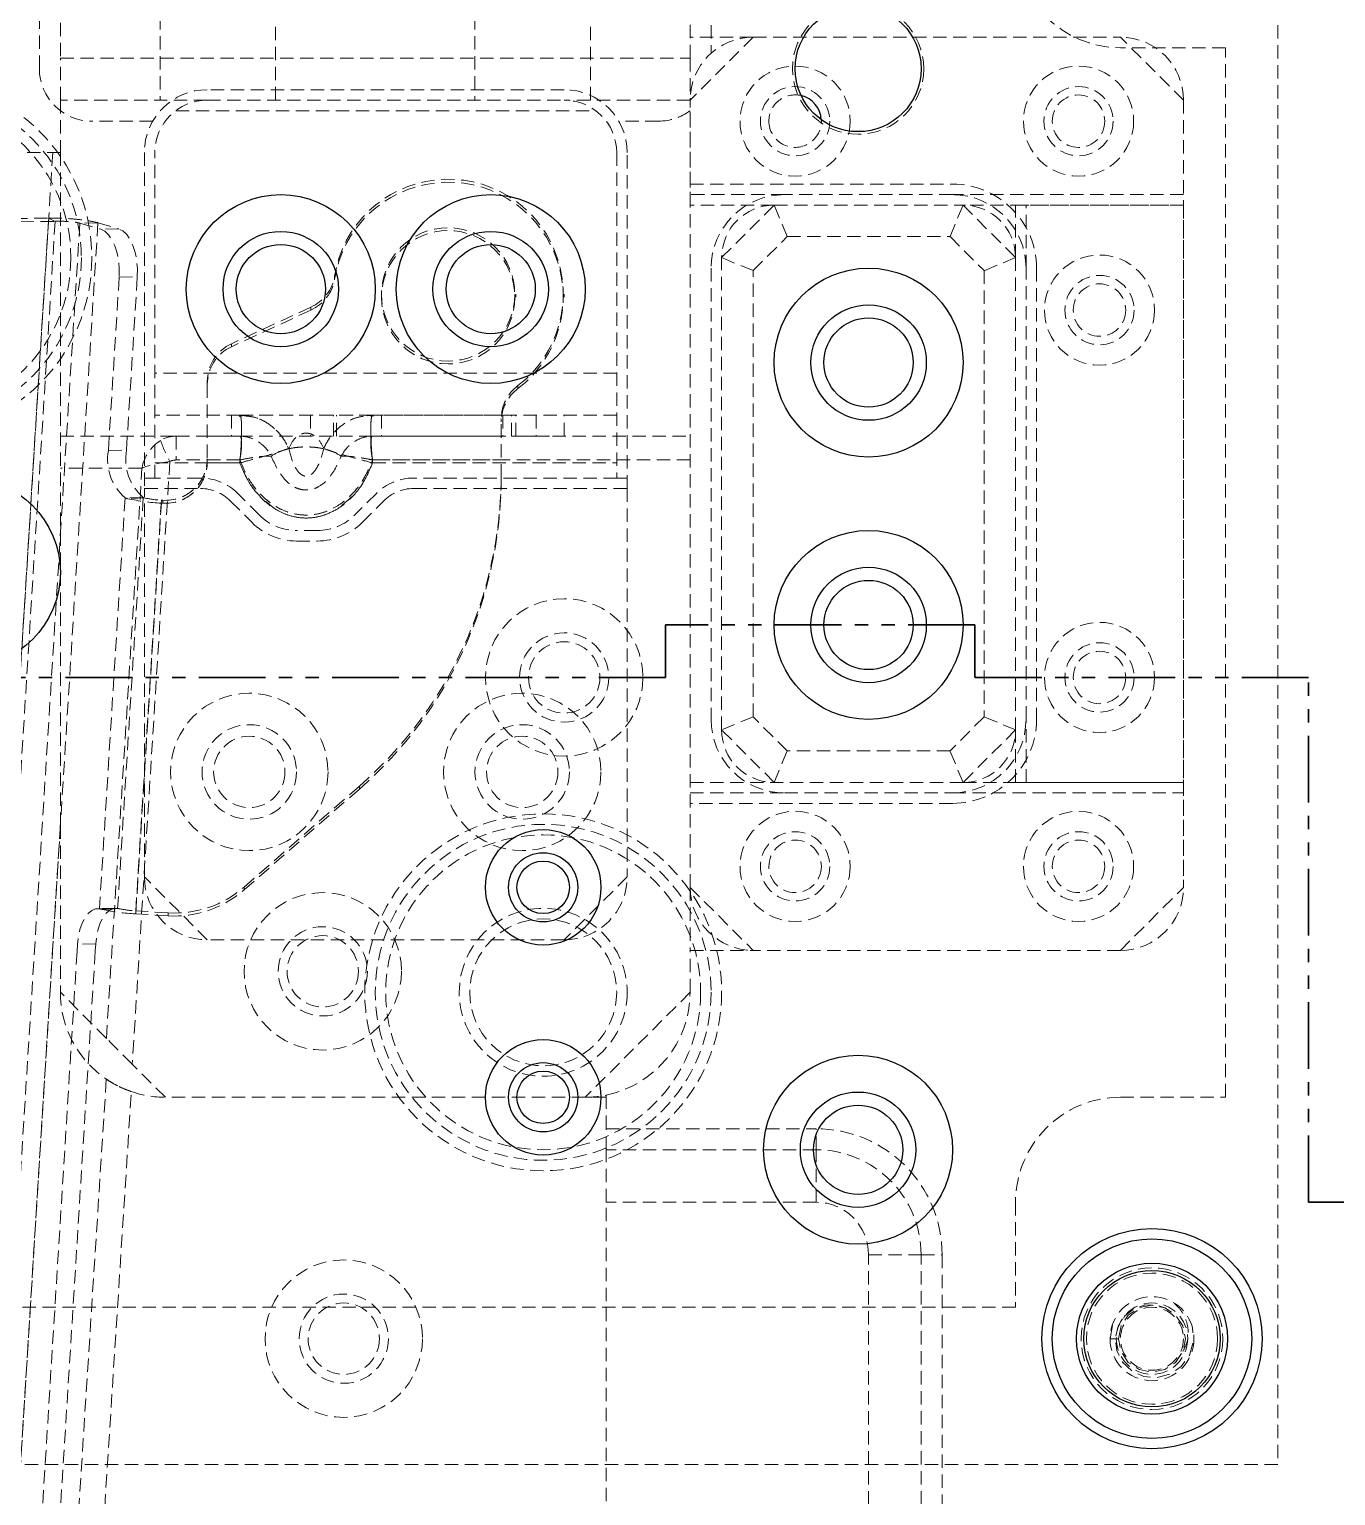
# Model space of a CAD drawing. Header units: millimetres. Extents: x 5 to 1495, y -1208 to 895.
# Drawn here: x 1249.1 to 1373.5, y -351.7 to -212 of the extents above; entities that cross this region are included whole.
import ezdxf

# ---------------------------------------------------------------- set-up
doc = ezdxf.new("R2010")
doc.units = ezdxf.units.MM
doc.linetypes.add('HIDDEN', pattern=[1.905, 1.27, -0.635])
doc.linetypes.add('PHANTOM', pattern=[12.7, 6.35, -1.27, 1.27, -1.27, 1.27, -1.27])

msp = doc.modelspace()

# ---------------------------------------------------------------- linework, layer by layer
at = {"color": 7, "linetype": 'HIDDEN', "lineweight": 18}
for p, q in [((1250.018, -215.72), (1250.018, -188.72)), ((1314.018, -188.72), (1314.018, -214.248)), ((1368.018, -188.72), (1368.018, -348.72)), ((1252.018, -203.72), (1252.018, -214.72)), ((1312.018, -214.72), (1312.018, -203.72)), ((1261.518, -210.72), (1261.518, -218.72)), ((1272.518, -218.72), (1272.518, -210.72)), ((1291.518, -210.72), (1291.518, -218.72)), ((1302.518, -218.72), (1302.518, -210.72)), ((1318.018, -212.72), (1312.018, -212.72)), ((1318.018, -212.72), (1312.018, -218.72)), ((1318.018, -212.72), (1353.018, -212.72)), ((1359.018, -218.72), (1353.018, -212.72)), ((1363.018, -213.72), (1353.018, -213.72)), ((1363.018, -313.72), (1363.018, -213.72)), ((1252.018, -214.72), (1312.018, -214.72)), ((1252.018, -218.72), (1252.018, -214.72)), ((1312.018, -214.72), (1312.018, -218.72)), ((1300.018, -217.72), (1266.018, -217.72)), ((1252.018, -218.72), (1252.018, -223.72)), ((1266.018, -218.72), (1252.018, -218.72)), ((1266.018, -218.72), (1300.018, -218.72)), ((1312.018, -218.72), (1300.018, -218.72)), ((1312.018, -293.72), (1312.018, -218.72)), ((1312.018, -228.72), (1312.018, -218.72)), ((1359.018, -218.72), (1359.018, -293.72)), ((1359.018, -218.72), (1359.018, -228.72)), ((1260.822, -220.72), (1255.018, -220.72)), ((1263.018, -219.72), (1303.018, -219.72)), ((1309.018, -220.72), (1305.214, -220.72)), ((1252.018, -223.72), (1204.018, -223.72)), ((1251.292, -223.72), (1239.566, -411.72)), ((1252.018, -223.72), (1252.018, -287.841)), ((1260.018, -223.72), (1260.018, -255.72)), ((1261.018, -254.72), (1261.018, -223.72)), ((1305.018, -223.72), (1305.018, -254.72)), ((1306.018, -255.72), (1306.018, -223.72)), ((1312.018, -226.72), (1337.018, -226.72)), ((1321.018, -227.72), (1312.018, -227.72)), ((1337.018, -227.72), (1321.018, -227.72)), ((1359.018, -227.72), (1337.018, -227.72)), ((1320.018, -228.72), (1312.018, -228.72)), ((1315.018, -233.72), (1320.018, -228.72)), ((1320.018, -228.72), (1338.018, -228.72)), ((1321.26, -231.72), (1320.018, -228.72)), ((1336.775, -231.72), (1338.018, -228.72)), ((1338.018, -228.72), (1343.018, -233.72)), ((1359.018, -228.72), (1338.018, -228.72)), ((1343.018, -233.72), (1343.018, -228.72)), ((1343.018, -228.72), (1359.018, -228.72)), ((1344.018, -234.72), (1344.018, -228.72)), ((1359.018, -228.72), (1359.018, -283.72)), ((1226.657, -230.226), (1250.903, -229.959)), ((1227.274, -230.531), (1251.52, -230.264)), ((1250.903, -229.959), (1240.238, -400.955)), ((1251.52, -230.264), (1240.854, -401.26)), ((1253.872, -230.437), (1243.204, -401.474)), ((1255.6, -230.402), (1244.932, -401.439)), ((1250.903, -229.959), (1251.52, -230.264)), ((1255.6, -230.402), (1253.872, -230.437)), ((1253.872, -230.437), (1255.859, -231.023)), ((1255.6, -230.402), (1257.587, -230.988)), ((1257.587, -230.988), (1255.859, -231.023)), ((1318.018, -234.962), (1321.26, -231.72)), ((1321.26, -231.72), (1336.775, -231.72)), ((1336.775, -231.72), (1340.018, -234.962)), ((1315.018, -278.72), (1315.018, -233.72)), ((1318.018, -234.962), (1315.018, -233.72)), ((1343.018, -233.72), (1340.018, -234.962)), ((1343.018, -233.72), (1343.018, -278.72)), ((1257.619, -235.588), (1256.589, -252.104)), ((1257.619, -235.588), (1259.348, -235.553)), ((1258.317, -252.069), (1259.348, -235.553)), ((1278.148, -235.477), (1278.148, -235.759)), ((1314.018, -234.72), (1314.018, -277.72)), ((1318.018, -277.477), (1318.018, -234.962)), ((1340.018, -234.962), (1340.018, -277.477)), ((1344.018, -277.72), (1344.018, -234.72)), ((1345.018, -234.72), (1345.018, -277.72)), ((1282.608, -237.21), (1282.608, -237.492)), ((1295.408, -237.492), (1295.408, -237.21)), ((1300.008, -237.492), (1300.008, -237.21)), ((1275.889, -238.436), (1268.327, -241.928)), ((1275.889, -238.718), (1268.327, -242.209)), ((1275.889, -238.436), (1275.889, -238.718)), ((1268.327, -241.928), (1268.327, -242.209)), ((1305.018, -244.72), (1261.018, -244.72)), ((1266.018, -245.517), (1266.018, -245.798)), ((1266.018, -245.798), (1266.018, -253.167)), ((1295.615, -245.917), (1295.615, -246.199)), ((1269.112, -248.72), (1261.018, -248.72)), ((1269.112, -248.72), (1266.018, -248.72)), ((1268.327, -248.72), (1268.327, -250.72)), ((1269.631, -248.744), (1269.036, -248.843)), ((1269.706, -248.752), (1269.036, -248.842)), ((1269.129, -248.72), (1269.112, -248.72)), ((1269.112, -248.72), (1269.57, -248.798)), ((1269.239, -249.082), (1269.188, -248.83)), ((1275.853, -248.72), (1275.853, -250.72)), ((1278.055, -250.72), (1278.055, -248.72)), ((1278.315, -250.72), (1278.315, -248.72)), ((1281.841, -248.842), (1281.17, -248.752)), ((1281.84, -248.842), (1281.17, -248.752)), ((1281.177, -248.72), (1281.764, -248.72)), ((1281.306, -248.793), (1281.764, -248.72)), ((1281.747, -248.72), (1281.764, -248.72)), ((1305.018, -248.72), (1281.764, -248.72)), ((1294.185, -248.72), (1281.764, -248.72)), ((1282.618, -248.72), (1282.618, -250.72)), ((1294.018, -249.083), (1294.018, -249.365)), ((1294.018, -254.678), (1294.018, -249.365)), ((1294.185, -248.72), (1294.185, -250.72)), ((1294.986, -250.72), (1294.986, -248.72)), ((1295.418, -250.72), (1295.418, -248.72)), ((1297.356, -248.72), (1297.356, -250.72)), ((1300.018, -250.72), (1300.018, -248.72)), ((1252.018, -250.72), (1263.057, -250.72)), ((1263.057, -250.72), (1269.112, -250.72)), ((1269.112, -250.72), (1266.018, -250.72)), ((1281.763, -250.72), (1312.018, -250.72)), ((1294.185, -250.72), (1281.764, -250.72)), ((1282.618, -250.72), (1282.012, -250.72)), ((1282.618, -250.72), (1294.189, -250.72)), ((1297.356, -250.72), (1294.986, -250.72)), ((1297.356, -250.72), (1300.018, -250.72)), ((1256.589, -252.104), (1258.317, -252.069)), ((1259.794, -253.772), (1252.018, -253.772)), ((1256.405, -308.107), (1259.794, -253.772)), ((1262.45, -253.144), (1258.868, -310.57)), ((1261.018, -253.283), (1269.112, -253.283)), ((1269.114, -253.001), (1263.057, -253.001)), ((1266.016, -253.001), (1266.016, -253.283)), ((1266.016, -253.001), (1269.112, -253.001)), ((1266.016, -253.283), (1269.112, -253.283)), ((1266.018, -252.977), (1266.018, -253.108)), ((1266.018, -253.108), (1266.018, -253.167)), ((1269.112, -253.283), (1269.13, -253.278)), ((1281.763, -253.273), (1281.746, -253.278)), ((1281.747, -253.278), (1281.764, -253.283)), ((1312.018, -253.001), (1281.761, -253.001)), ((1281.764, -253.002), (1294.018, -253.001)), ((1281.764, -253.283), (1305.018, -253.283)), ((1281.764, -253.283), (1294.018, -253.283)), ((1294.018, -254.678), (1294.018, -253.283)), ((1260.018, -254.72), (1261.018, -254.72)), ((1265.376, -254.72), (1261.018, -254.72)), ((1305.018, -254.72), (1285.66, -254.72)), ((1305.018, -254.72), (1306.018, -254.72)), ((1258.185, -256.607), (1255.742, -295.762)), ((1259.913, -256.572), (1257.471, -295.727)), ((1259.913, -256.572), (1258.185, -256.607)), ((1260.041, -256.619), (1258.44, -256.69)), ((1259.201, -295.961), (1261.641, -256.83)), ((1260.018, -292.72), (1260.018, -255.72)), ((1260.018, -255.72), (1265.376, -255.72)), ((1261.771, -256.838), (1261.641, -256.83)), ((1261.771, -257.12), (1261.771, -256.838)), ((1268.204, -256.891), (1270.275, -258.962)), ((1270.982, -258.255), (1268.911, -256.184)), ((1282.124, -256.184), (1280.053, -258.255)), ((1280.76, -258.962), (1282.831, -256.891)), ((1285.66, -255.72), (1306.018, -255.72)), ((1306.018, -255.72), (1306.018, -292.72)), ((1259.201, -296.243), (1261.641, -257.112)), ((1261.641, -257.112), (1261.771, -257.12)), ((1276.518, -259.72), (1274.518, -259.72)), ((1274.518, -260.72), (1276.518, -260.72)), ((1318.018, -277.477), (1315.018, -278.72)), ((1321.26, -280.72), (1318.018, -277.477)), ((1340.018, -277.477), (1336.775, -280.72)), ((1343.018, -278.72), (1340.018, -277.477)), ((1344.018, -283.72), (1344.018, -277.72)), ((1320.018, -283.72), (1315.018, -278.72)), ((1343.018, -278.72), (1338.018, -283.72)), ((1343.018, -283.72), (1343.018, -278.72)), ((1320.018, -283.72), (1321.26, -280.72)), ((1336.775, -280.72), (1321.26, -280.72)), ((1338.018, -283.72), (1336.775, -280.72)), ((1269.515, -293.686), (1280.505, -284.072)), ((1280.505, -284.353), (1269.515, -293.968)), ((1280.505, -284.072), (1280.505, -284.353)), ((1312.018, -283.72), (1320.018, -283.72)), ((1312.018, -293.72), (1312.018, -283.72)), ((1312.018, -284.72), (1321.018, -284.72)), ((1338.018, -283.72), (1320.018, -283.72)), ((1321.018, -284.72), (1337.018, -284.72)), ((1337.018, -284.72), (1359.018, -284.72)), ((1338.018, -283.72), (1359.018, -283.72)), ((1359.018, -283.72), (1343.018, -283.72)), ((1359.018, -283.72), (1359.018, -293.72)), ((1337.018, -285.72), (1312.018, -285.72)), ((1252.018, -287.841), (1244.291, -411.72)), ((1252.018, -287.841), (1252.018, -303.72)), ((1266.018, -298.72), (1260.018, -292.72)), ((1306.018, -292.72), (1300.018, -298.72)), ((1269.515, -293.686), (1269.515, -293.968)), ((1312.018, -293.72), (1312.018, -299.72)), ((1312.018, -293.72), (1318.018, -299.72)), ((1353.018, -299.72), (1359.018, -293.72)), ((1257.299, -295.715), (1255.57, -295.75)), ((1257.299, -295.715), (1255.57, -295.75)), ((1255.742, -295.762), (1257.471, -295.727)), ((1255.999, -295.82), (1257.6, -295.75)), ((1262.277, -296.149), (1259.201, -295.961)), ((1262.277, -296.431), (1262.277, -296.149)), ((1262.277, -296.431), (1259.201, -296.243)), ((1300.018, -298.72), (1266.018, -298.72)), ((1253.614, -299.803), (1249.603, -364.109)), ((1255.342, -299.768), (1251.331, -364.074)), ((1253.655, -299.14), (1253.614, -299.803)), ((1255.384, -299.105), (1253.655, -299.14)), ((1255.384, -299.105), (1255.342, -299.768)), ((1312.018, -303.72), (1312.018, -299.72)), ((1312.018, -299.72), (1318.018, -299.72)), ((1353.018, -299.72), (1318.018, -299.72)), ((1256.405, -308.107), (1252.018, -303.72)), ((1312.018, -303.72), (1302.018, -313.72)), ((1262.018, -313.72), (1258.868, -310.57)), ((1256.392, -311.987), (1250.007, -411.72)), ((1252.47, -411.72), (1258.778, -313.18)), ((1302.018, -313.72), (1262.018, -313.72)), ((1304.018, -313.72), (1302.018, -313.72)), ((1304.018, -316.72), (1304.018, -313.518)), ((1353.018, -313.72), (1363.018, -313.72)), ((1304.018, -316.72), (1324.018, -316.72)), ((1304.018, -318.72), (1304.018, -316.72)), ((1324.018, -318.72), (1324.018, -316.72)), ((1324.018, -318.72), (1304.018, -318.72)), ((1304.018, -323.72), (1304.018, -318.72)), ((1324.018, -323.72), (1324.018, -318.72)), ((1324.018, -323.72), (1304.018, -323.72)), ((1304.018, -401.72), (1304.018, -323.72)), ((1343.018, -323.72), (1343.018, -333.72)), ((1329.018, -428.72), (1329.018, -328.72)), ((1329.018, -328.72), (1334.018, -328.72)), ((1334.018, -328.72), (1336.018, -328.72)), ((1334.018, -428.72), (1334.018, -328.72)), ((1336.018, -328.72), (1336.018, -428.72)), ((1343.018, -333.72), (1163.018, -333.72)), ((1352.018, -336.72), (1352.274, -335.429)), ((1359.878, -335.673), (1359.906, -336.159)), ((1352.83, -336.72), (1352.018, -336.72)), ((1368.018, -348.72), (1138.018, -348.72))]:
    msp.add_line(p, q, dxfattribs=at)
at = {"color": 7, "linetype": 'PHANTOM', "lineweight": 35}
for p, q in [((1339.128, -268.72), (1309.67, -268.72)), ((1309.67, -268.72), (1309.67, -273.72)), ((1339.128, -273.72), (1339.128, -268.72)), ((1309.67, -273.72), (1243.962, -273.72)), ((1370.924, -273.72), (1339.128, -273.72)), ((1370.924, -323.72), (1370.924, -273.72)), ((1451.708, -323.72), (1370.924, -323.72))]:
    msp.add_line(p, q, dxfattribs=at)
at = {"color": 7, "linetype": 'HIDDEN', "lineweight": 18, "flags": 128}
for points in [[(1255.859, -231.023), (1256.245, -231.215), (1256.607, -231.552), (1256.932, -232.022), (1257.205, -232.606), (1257.418, -233.283), (1257.56, -234.024), (1257.628, -234.803), (1257.619, -235.588)], [(1255.859, -231.023), (1256.245, -231.215), (1256.607, -231.552), (1256.932, -232.022), (1257.205, -232.606), (1257.418, -233.283), (1257.56, -234.024), (1257.628, -234.803), (1257.619, -235.588)], [(1259.348, -235.553), (1259.357, -234.768), (1259.289, -233.989), (1259.146, -233.247), (1258.934, -232.571), (1258.66, -231.987), (1258.336, -231.517), (1257.974, -231.18), (1257.587, -230.988)], [(1259.348, -235.553), (1259.357, -234.768), (1259.289, -233.989), (1259.146, -233.247), (1258.934, -232.571), (1258.66, -231.987), (1258.336, -231.517), (1257.974, -231.18), (1257.587, -230.988)], [(1263.057, -250.72), (1263.057, -250.765), (1263.057, -250.9), (1263.057, -251.118), (1263.057, -251.409), (1263.057, -251.76), (1263.057, -252.154), (1263.057, -252.574), (1263.057, -253.001)], [(1255.742, -295.762), (1255.368, -295.775), (1255.003, -295.926), (1254.661, -296.21), (1254.353, -296.617), (1254.091, -297.133), (1253.882, -297.74), (1253.735, -298.417), (1253.655, -299.14)], [(1255.742, -295.762), (1255.368, -295.775), (1255.003, -295.926), (1254.661, -296.21), (1254.353, -296.617), (1254.091, -297.133), (1253.882, -297.74), (1253.735, -298.417), (1253.655, -299.14)], [(1257.471, -295.727), (1257.097, -295.74), (1256.732, -295.891), (1256.39, -296.175), (1256.082, -296.582), (1255.82, -297.098), (1255.611, -297.705), (1255.464, -298.382), (1255.384, -299.105)], [(1257.471, -295.727), (1257.097, -295.74), (1256.732, -295.891), (1256.39, -296.175), (1256.082, -296.582), (1255.82, -297.098), (1255.611, -297.705), (1255.464, -298.382), (1255.384, -299.105)], [(1258.868, -310.57), (1258.279, -309.981), (1257.715, -309.417), (1257.2, -308.902), (1256.757, -308.459), (1256.405, -308.107)], [(1359.914, -337.162), (1359.576, -338.308), (1358.806, -339.367), (1357.724, -340.108), (1356.493, -340.431), (1355.227, -340.325), (1354.094, -339.807), (1353.21, -338.952), (1352.672, -337.86), (1352.535, -336.677), (1352.804, -335.518), (1353.427, -334.551), (1354.337, -333.848), (1355.404, -333.503), (1356.514, -333.534), (1357.231, -333.771), (1357.231, -333.771)], [(1352.83, -336.72), (1353.072, -335.5), (1353.763, -334.465), (1354.798, -333.774), (1356.018, -333.532), (1357.238, -333.774), (1358.272, -334.465), (1358.963, -335.5), (1359.206, -336.72), (1358.963, -337.94), (1358.272, -338.974), (1357.238, -339.665), (1356.018, -339.908), (1354.798, -339.665), (1353.763, -338.974), (1353.072, -337.94), (1352.83, -336.72), (1352.83, -336.72)]]:
    msp.add_lwpolyline(points, dxfattribs=at)
at = {"color": 7, "linetype": 'HIDDEN', "lineweight": 18}
for centre, radius in [((1328.018, -215.72), 6.25), ((1322.018, -220.72), 5.25), ((1349.018, -220.72), 5.25), ((1238.018, -233.72), 17), ((1238.018, -233.72), 16), ((1322.018, -220.72), 3.3), ((1349.018, -220.72), 3.3), ((1238.018, -233.72), 15), ((1349.018, -220.72), 2.5), ((1288.961, -237.22), 6.353), ((1288.961, -237.501), 6.353), ((1351.018, -238.72), 5.25), ((1351.018, -238.72), 3.3), ((1351.018, -238.72), 2.5), ((1300.018, -273.72), 7.5), ((1300.018, -273.72), 4.25), ((1351.018, -273.72), 5.25), ((1300.018, -273.72), 3.4), ((1351.018, -273.72), 3.3), ((1351.018, -273.72), 2.5), ((1270.018, -282.72), 7.5), ((1296.018, -282.72), 7.5), ((1270.018, -282.72), 4.5), ((1270.018, -282.72), 3.4), ((1296.018, -282.72), 4.5), ((1296.018, -282.72), 3.4), ((1298.018, -303.72), 17), ((1298.018, -303.72), 16), ((1322.018, -291.72), 5.25), ((1349.018, -291.72), 5.25), ((1298.018, -303.72), 15), ((1322.018, -291.72), 3.3), ((1349.018, -291.72), 3.3), ((1322.018, -291.72), 2.5), ((1349.018, -291.72), 2.5), ((1277.018, -301.72), 7.5), ((1298.018, -303.72), 8), ((1277.018, -301.72), 4.25), ((1298.018, -303.72), 7), ((1277.018, -301.72), 3.4), ((1279.018, -336.72), 7.5), ((1356.018, -336.72), 6.75), ((1356.018, -336.72), 6.25), ((1279.018, -336.72), 4.25), ((1279.018, -336.72), 3.4), ((1356.018, -336.72), 4), ((1356.018, -336.72), 3.4), ((1356.018, -336.72), 3)]:
    msp.add_circle(centre, radius, dxfattribs=at)
at = {"color": 7, "linetype": 'Continuous', "lineweight": 25}
for centre, radius in [((1328.018, -215.72), 6), ((1273.018, -236.72), 9), ((1293.018, -236.72), 9), ((1273.018, -236.72), 5.5), ((1293.018, -236.72), 5.5), ((1273.018, -236.72), 4.25), ((1293.018, -236.72), 4.25), ((1329.018, -243.72), 9), ((1329.018, -243.72), 5.5), ((1329.018, -243.72), 4.25), ((1243.018, -263.72), 9), ((1329.018, -268.72), 9), ((1329.018, -268.72), 5.5), ((1329.018, -268.72), 4.25), ((1298.018, -293.72), 5.5), ((1298.018, -293.72), 3.3), ((1298.018, -293.72), 2.5), ((1298.018, -313.72), 5.5), ((1328.018, -318.72), 9), ((1298.018, -313.72), 3.3), ((1298.018, -313.72), 2.5), ((1328.018, -318.72), 5.5), ((1328.018, -318.72), 4.25), ((1356.018, -336.72), 10.5), ((1356.018, -336.72), 9.5), ((1356.018, -336.72), 7.191), ((1356.018, -336.72), 6.5)]:
    msp.add_circle(centre, radius, dxfattribs=at)
at = {"color": 7, "linetype": 'HIDDEN', "lineweight": 18}
for centre, radius, start, end in [((1353.018, -203.72), 10, 180, 270), ((1318.018, -218.72), 6, 90, 180), ((1353.018, -218.72), 6, 0, 90), ((1255.018, -215.72), 5, 180, 270), ((1266.018, -223.72), 6, 90, 180), ((1300.018, -223.72), 6, 0, 90), ((1266.018, -223.72), 5, 90, 180), ((1300.018, -223.72), 5, 0, 90), ((1322.018, -220.72), 2.5, 76.65345, 180), ((1309.018, -215.72), 5, 270, 306.8699), ((1322.018, -220.72), 2.5, 180, 2.95769), ((1288.967, -237.207), 10.957, 307.35282, 170.91574), ((1288.967, -237.489), 10.957, 307.35282, 170.91574), ((1321.018, -234.72), 7, 90, 180), ((1337.018, -234.72), 8, 0, 90), ((1337.018, -234.72), 7, 0, 90), ((1320.018, -233.72), 5, 90, 180), ((1338.018, -233.72), 5, 0, 90), ((1274.235, -234.832), 3.965, 294.65293, 350.63912), ((1274.235, -235.114), 3.965, 294.65285, 350.63921), ((1269.976, -245.526), 3.958, 114.61367, 179.86547), ((1269.976, -245.808), 3.958, 114.61367, 179.86547), ((1297.965, -249.089), 3.947, 126.53691, 179.92083), ((1297.965, -249.37), 3.947, 126.53698, 179.92076), ((1275.415, -246.162), 14.726, 199.79383, 208.30512), ((1261.343, -252.953), 4.83, 169.87145, 229.15721), ((1263.072, -252.918), 4.83, 169.87143, 229.15723), ((1262.035, -252.864), 3.983, 266.20606, 359.68808), ((1262.034, -252.863), 3.984, 266.21776, 358.00345), ((1262.035, -253.146), 3.983, 266.20606, 359.68808), ((1262.034, -253.144), 3.984, 266.21776, 358.00345), ((1265.376, -259.72), 5, 45, 90), ((1254.586, -254.355), 39.431, 311.09502, 359.9402), ((1254.578, -254.633), 39.44, 311.10062, 359.93459), ((1285.66, -259.72), 5, 90, 135), ((1262.553, -237.858), 19.275, 257.67848, 267.28868), ((1262.097, -247.204), 9.637, 257.67836, 267.28881), ((1265.376, -259.72), 4, 45, 90), ((1285.66, -259.72), 4, 90, 135), ((1274.518, -254.72), 5, 225, 270), ((1276.518, -254.72), 5, 270, 315), ((1274.518, -254.72), 6, 225, 270), ((1276.518, -254.72), 6, 270, 315), ((1321.018, -277.72), 7, 180, 270), ((1337.018, -277.72), 7, 270, 0), ((1337.018, -277.72), 8, 270, 0), ((1320.018, -278.72), 5, 180, 270), ((1338.018, -278.72), 5, 270, 0), ((1266.018, -292.72), 6, 180, 270), ((1300.018, -292.72), 6, 270, 0), ((1262.898, -286.107), 10.062, 266.4615, 311.12014), ((1262.898, -286.388), 10.062, 266.4615, 311.12014), ((1318.018, -293.72), 6, 180, 270), ((1353.018, -293.72), 6, 270, 0), ((1260.113, -276.988), 19.276, 257.67871, 267.28847), ((1259.657, -286.334), 9.638, 257.6787, 267.2885), ((1262.018, -303.72), 10, 180, 235.76253), ((1302.018, -303.72), 10, 281.53696, 0), ((1262.018, -303.72), 10, 235.76253, 251.09704), ((1262.018, -303.72), 10, 251.09704, 270), ((1302.018, -303.72), 10, 270, 281.53696), ((1353.018, -323.72), 10, 90, 180), ((1324.018, -328.72), 12, 0, 90), ((1324.018, -328.72), 10, 0, 90), ((1324.018, -328.72), 5, 0, 90)]:
    msp.add_arc(centre, radius, start, end, dxfattribs=at)
at = {"color": 7, "linetype": 'Continuous', "lineweight": 25}
msp.add_arc((1322.018, -220.72), 2.5, 2.95769, 76.65345, dxfattribs=at)
at = {"color": 7, "linetype": 'HIDDEN', "lineweight": 18}
for centre, major_axis, ratio, start_param, end_param in [((1262.388, -253.72), (1.597, 2.734), 0.7729098, 0.9651675, 2.0123651), ((1262.975, -253.72), (0.949, 2.86), 0.9532037, 0.3061751, 0.8473251), ((1262.388, -253.72), (3.03, 0.419), 0.1837936, 1.5248414, 2.572039), ((1262.975, -254.001), (1.139, 0.259), 0.8482621, 1.3089249, 1.850075)]:
    msp.add_ellipse(centre, major_axis=major_axis, ratio=ratio, start_param=start_param, end_param=end_param, dxfattribs=at)
for points, knots in [([(1250.903, -229.959), (1251.345, -229.961), (1252.229, -229.965), (1253.574, -230.058), (1254.789, -230.204), (1255.327, -230.335), (1255.6, -230.402)], [0, 0, 0, 0, 0.2479476, 0.495893, 0.7437902, 1, 1, 1, 1]), ([(1250.903, -229.959), (1251.345, -229.961), (1252.229, -229.965), (1253.574, -230.058), (1254.789, -230.204), (1255.327, -230.335), (1255.6, -230.402)], [0, 0, 0, 0, 0.2479476, 0.495893, 0.7437902, 1, 1, 1, 1]), ([(1251.52, -230.264), (1251.741, -230.26), (1252.184, -230.251), (1252.858, -230.282), (1253.466, -230.344), (1253.735, -230.406), (1253.872, -230.437)], [0, 0, 0, 0, 0.2482105, 0.4964261, 0.7444978, 1, 1, 1, 1]), ([(1251.52, -230.264), (1251.741, -230.26), (1252.184, -230.251), (1252.858, -230.282), (1253.466, -230.344), (1253.735, -230.406), (1253.872, -230.437)], [0, 0, 0, 0, 0.2482105, 0.4964261, 0.7444978, 1, 1, 1, 1]), ([(1269.112, -248.72), (1269.371, -248.72), (1269.89, -248.72), (1271.135, -248.72), (1272.741, -248.72), (1274.682, -248.72), (1276.739, -248.72), (1278.601, -248.72), (1280.131, -248.72), (1280.829, -248.72), (1281.177, -248.72)], [0, 0, 0, 0, 0.1247042, 0.2498158, 0.3748789, 0.4998186, 0.6245711, 0.7497135, 0.8749994, 1, 1, 1, 1]), ([(1269.19, -248.834), (1269.189, -248.831), (1269.169, -248.725), (1269.14, -248.723), (1269.112, -248.72)], [0, 0, 0, 0, 0.0290958, 1, 1, 1, 1]), ([(1281.764, -248.72), (1281.495, -248.72), (1280.948, -248.72), (1279.592, -248.72), (1278.062, -248.72), (1276.612, -248.72), (1275.439, -248.72), (1274.266, -248.72), (1272.815, -248.72), (1271.285, -248.72), (1269.928, -248.72), (1269.382, -248.72), (1269.112, -248.72)], [0, 0, 0, 0, 0.1182023, 0.2398624, 0.3668364, 0.4328975, 0.499965, 0.5670383, 0.6330833, 0.7601157, 0.8817942, 1, 1, 1, 1]), ([(1269.112, -253.283), (1269.139, -252.976), (1269.191, -252.379), (1269.245, -251.511), (1269.279, -250.739), (1269.291, -250.075), (1269.279, -249.52), (1269.247, -249.077), (1269.209, -248.915), (1269.19, -248.834)], [0, 0, 0, 0, 0.15624965, 0.30472124, 0.44663329, 0.58206689, 0.71592259, 0.85771061, 1, 1, 1, 1]), ([(1269.239, -249.082), (1269.258, -249.293), (1269.294, -249.709), (1269.284, -250.724), (1269.225, -251.939), (1269.151, -252.816), (1269.113, -253.27)], [0, 0, 0, 0, 0.2479563, 0.4877437, 0.7350664, 1, 1, 1, 1]), ([(1269.129, -248.72), (1269.656, -248.773), (1270.689, -248.877), (1272.054, -249.633), (1273.125, -250.652), (1273.56, -251.499), (1273.771, -251.909)], [0, 0, 0, 0, 0.2695885, 0.5287453, 0.7717315, 1, 1, 1, 1]), ([(1269.188, -248.83), (1269.187, -248.824), (1269.167, -248.726), (1269.148, -248.723), (1269.129, -248.72)], [0, 0, 0, 0, 0.0632498, 1, 1, 1, 1]), ([(1269.57, -248.798), (1269.946, -248.839), (1270.828, -248.935), (1272.057, -249.636), (1272.949, -250.501), (1273.443, -251.24), (1273.648, -251.633), (1273.739, -251.835), (1273.762, -251.888), (1273.768, -251.903), (1273.77, -251.908), (1273.771, -251.909)], [0, 0, 0, 0, 0.2090621, 0.4894832, 0.7524067, 0.8779735, 0.9679523, 0.9911005, 0.9973232, 0.9991042, 1, 1, 1, 1]), ([(1277.105, -251.909), (1277.316, -251.499), (1277.751, -250.652), (1278.823, -249.633), (1280.187, -248.877), (1281.22, -248.773), (1281.747, -248.72)], [0, 0, 0, 0, 0.2282518, 0.4712901, 0.7303999, 1, 1, 1, 1]), ([(1277.105, -251.909), (1277.115, -251.888), (1277.295, -251.467), (1277.783, -250.641), (1278.84, -249.616), (1280.077, -248.923), (1280.958, -248.83), (1281.306, -248.793)], [0, 0, 0, 0, 0.012544, 0.2472344, 0.5103697, 0.8065431, 1, 1, 1, 1]), ([(1281.763, -253.273), (1281.738, -252.975), (1281.687, -252.38), (1281.631, -251.512), (1281.597, -250.732), (1281.585, -250.065), (1281.598, -249.508), (1281.631, -249.086), (1281.687, -248.783), (1281.737, -248.742), (1281.764, -248.72)], [0, 0, 0, 0, 0.1310983, 0.2613588, 0.3851985, 0.5026874, 0.6188878, 0.7408092, 0.858641, 1, 1, 1, 1]), ([(1281.687, -248.834), (1281.668, -248.915), (1281.63, -249.076), (1281.597, -249.521), (1281.585, -250.077), (1281.597, -250.742), (1281.631, -251.51), (1281.686, -252.377), (1281.738, -252.976), (1281.764, -253.283)], [0, 0, 0, 0, 0.1417165, 0.2834978, 0.4195593, 0.5535275, 0.6947941, 0.8434409, 1, 1, 1, 1]), ([(1281.764, -248.72), (1281.736, -248.723), (1281.707, -248.726), (1281.687, -248.831), (1281.687, -248.834)], [0, 0, 0, 0, 0.971312, 1, 1, 1, 1]), ([(1281.763, -248.72), (1281.762, -248.72), (1281.756, -248.72), (1281.751, -248.72), (1281.747, -248.72)], [0, 0, 0, 0, 0.1842396, 1, 1, 1, 1]), ([(1269.112, -250.72), (1269.138, -250.73), (1269.187, -250.748), (1269.244, -250.893), (1269.279, -251.107), (1269.291, -251.399), (1269.279, -251.75), (1269.244, -252.138), (1269.187, -252.564), (1269.138, -252.849), (1269.112, -253.001)], [0, 0, 0, 0, 0.1345823, 0.2518832, 0.3779845, 0.5000006, 0.6220218, 0.7481159, 0.8654189, 1, 1, 1, 1]), ([(1269.112, -250.72), (1269.44, -250.752), (1270.084, -250.815), (1270.951, -251.271), (1271.531, -251.791), (1271.867, -252.23), (1272.012, -252.464), (1272.078, -252.584), (1272.096, -252.619), (1272.102, -252.63), (1272.104, -252.634)], [0, 0, 0, 0, 0.2662407, 0.5234215, 0.7679499, 0.8855049, 0.9677919, 0.990056, 0.9965601, 1, 1, 1, 1]), ([(1281.764, -250.72), (1281.476, -250.72), (1280.901, -250.72), (1279.479, -250.72), (1277.933, -250.72), (1276.528, -250.72), (1275.428, -250.72), (1274.329, -250.72), (1272.928, -250.72), (1271.385, -250.72), (1269.971, -250.72), (1269.398, -250.72), (1269.112, -250.72)], [0, 0, 0, 0, 0.1255512, 0.2501925, 0.3753521, 0.4378931, 0.5006768, 0.5629995, 0.6257461, 0.7505042, 0.8754021, 1, 1, 1, 1]), ([(1269.112, -250.72), (1269.44, -250.752), (1270.084, -250.814), (1270.948, -251.272), (1271.646, -251.882), (1271.954, -252.388), (1272.104, -252.633)], [0, 0, 0, 0, 0.2663667, 0.5236703, 0.7683154, 1, 1, 1, 1]), ([(1281.764, -250.72), (1281.495, -250.72), (1280.948, -250.72), (1279.592, -250.72), (1278.062, -250.72), (1276.611, -250.72), (1275.438, -250.72), (1274.266, -250.72), (1272.815, -250.72), (1271.285, -250.72), (1269.928, -250.72), (1269.382, -250.72), (1269.112, -250.72)], [0, 0, 0, 0, 0.1182033, 0.2398645, 0.3668395, 0.4329008, 0.4999685, 0.5670413, 0.633086, 0.7601173, 0.8817951, 1, 1, 1, 1]), ([(1269.112, -253.001), (1269.137, -252.855), (1269.187, -252.566), (1269.243, -252.141), (1269.279, -251.747), (1269.291, -251.4), (1269.279, -251.107), (1269.244, -250.893), (1269.187, -250.748), (1269.138, -250.73), (1269.112, -250.72)], [0, 0, 0, 0, 0.1292987, 0.2554533, 0.3768948, 0.5005041, 0.6220157, 0.7475058, 0.8663375, 1, 1, 1, 1]), ([(1273.771, -251.909), (1273.933, -251.567), (1274.159, -251.088), (1274.743, -250.616), (1275.097, -250.483), (1275.295, -250.448), (1275.438, -250.44), (1275.582, -250.448), (1275.779, -250.483), (1276.134, -250.617), (1276.718, -251.088), (1276.944, -251.567), (1277.105, -251.909)], [0, 0, 0, 0, 0.2942769, 0.4107225, 0.4586765, 0.4798268, 0.5000242, 0.5202201, 0.5413724, 0.5893422, 0.7058166, 1, 1, 1, 1]), ([(1273.771, -251.909), (1273.933, -251.567), (1274.159, -251.088), (1274.743, -250.616), (1275.097, -250.483), (1275.295, -250.448), (1275.438, -250.44), (1275.582, -250.448), (1275.779, -250.483), (1276.134, -250.617), (1276.718, -251.088), (1276.944, -251.567), (1277.105, -251.909)], [0, 0, 0, 0, 0.2942769, 0.4107225, 0.4586765, 0.4798268, 0.5000242, 0.5202201, 0.5413724, 0.5893422, 0.7058166, 1, 1, 1, 1]), ([(1278.772, -252.634), (1278.925, -252.384), (1279.237, -251.874), (1279.938, -251.265), (1280.799, -250.814), (1281.436, -250.752), (1281.761, -250.72)], [0, 0, 0, 0, 0.23579288, 0.48070944, 0.73600657, 1, 1, 1, 1]), ([(1278.772, -252.633), (1278.925, -252.384), (1279.237, -251.874), (1279.938, -251.265), (1280.8, -250.813), (1281.439, -250.751), (1281.764, -250.72)], [0, 0, 0, 0, 0.235577, 0.4802705, 0.7353351, 1, 1, 1, 1]), ([(1281.764, -253), (1281.752, -252.924), (1281.733, -252.801), (1281.704, -252.653), (1281.665, -252.434), (1281.63, -252.111), (1281.6, -251.722), (1281.585, -251.401), (1281.6, -251.127), (1281.631, -250.887), (1281.676, -250.772), (1281.733, -250.726), (1281.752, -250.722), (1281.764, -250.72)], [0, 0, 0, 0, 0.0674063, 0.10849295, 0.13133908, 0.26223085, 0.39449416, 0.50010907, 0.60581342, 0.73793735, 0.89127509, 0.93252399, 1, 1, 1, 1]), ([(1281.764, -250.72), (1281.735, -250.73), (1281.681, -250.75), (1281.629, -250.906), (1281.6, -251.127), (1281.585, -251.403), (1281.601, -251.731), (1281.629, -252.11), (1281.682, -252.552), (1281.735, -252.842), (1281.764, -253.002)], [0, 0, 0, 0, 0.1377128, 0.262105, 0.3942344, 0.499973, 0.6077207, 0.7436315, 0.8584502, 1, 1, 1, 1]), ([(1294.185, -250.72), (1294.139, -250.727), (1294.069, -250.739), (1294.025, -250.814), (1294.02, -250.874), (1294.018, -250.904)], [0, 0, 0, 0, 0.4794283, 0.7367336, 1, 1, 1, 1]), ([(1269.112, -253.283), (1269.635, -253.141), (1270.652, -252.866), (1272.01, -252.491), (1273.102, -252.152), (1273.55, -251.99), (1273.771, -251.909)], [0, 0, 0, 0, 0.2665012, 0.5191171, 0.7625142, 1, 1, 1, 1]), ([(1269.112, -253.001), (1269.44, -252.934), (1270.084, -252.802), (1270.948, -252.689), (1271.646, -252.625), (1271.954, -252.631), (1272.104, -252.634)], [0, 0, 0, 0, 0.2663704, 0.5236739, 0.7683123, 1, 1, 1, 1]), ([(1269.117, -253), (1269.443, -252.934), (1270.086, -252.802), (1270.948, -252.689), (1271.646, -252.625), (1271.954, -252.631), (1272.104, -252.633)], [0, 0, 0, 0, 0.2653982, 0.5230438, 0.7680066, 1, 1, 1, 1]), ([(1269.13, -253.278), (1269.646, -253.138), (1270.657, -252.864), (1272.01, -252.491), (1273.102, -252.152), (1273.55, -251.99), (1273.771, -251.909)], [0, 0, 0, 0, 0.2643415, 0.5176993, 0.7618112, 1, 1, 1, 1]), ([(1272.104, -252.634), (1272.456, -252.419), (1272.974, -252.104), (1274.125, -251.847), (1274.864, -251.767), (1275.439, -251.747), (1276.014, -251.767), (1276.752, -251.847), (1277.902, -252.104), (1278.421, -252.419), (1278.772, -252.634)], [0, 0, 0, 0, 0.2599003, 0.3825977, 0.4427553, 0.5000343, 0.5573117, 0.6174779, 0.7401904, 1, 1, 1, 1]), ([(1272.104, -252.634), (1272.456, -252.419), (1272.974, -252.104), (1274.125, -251.847), (1274.864, -251.767), (1275.439, -251.747), (1276.014, -251.767), (1276.752, -251.847), (1277.902, -252.104), (1278.421, -252.419), (1278.772, -252.634)], [0, 0, 0, 0, 0.2599003, 0.3825977, 0.4427553, 0.5000343, 0.5573117, 0.6174779, 0.7401904, 1, 1, 1, 1]), ([(1272.104, -252.634), (1272.456, -253.419), (1272.974, -254.575), (1274.126, -255.519), (1274.864, -255.81), (1275.439, -255.885), (1276.014, -255.81), (1276.752, -255.518), (1277.902, -254.575), (1278.421, -253.419), (1278.772, -252.634)], [0, 0, 0, 0, 0.2598317, 0.3826735, 0.4428325, 0.5000729, 0.5573501, 0.6175186, 0.7401923, 1, 1, 1, 1]), ([(1272.104, -252.634), (1272.456, -253.419), (1272.974, -254.575), (1274.126, -255.519), (1274.864, -255.81), (1275.439, -255.885), (1276.014, -255.81), (1276.752, -255.518), (1277.902, -254.575), (1278.421, -253.419), (1278.772, -252.634)], [0, 0, 0, 0, 0.2598317, 0.3826735, 0.4428325, 0.5000729, 0.5573501, 0.6175186, 0.7401923, 1, 1, 1, 1]), ([(1273.771, -251.909), (1273.933, -252.526), (1274.159, -253.388), (1274.743, -254.237), (1275.098, -254.477), (1275.295, -254.539), (1275.439, -254.554), (1275.582, -254.539), (1275.78, -254.476), (1276.134, -254.236), (1276.718, -253.387), (1276.944, -252.526), (1277.105, -251.909)], [0, 0, 0, 0, 0.2942076, 0.41077605, 0.45872845, 0.47986781, 0.50004675, 0.5202435, 0.54139803, 0.58937338, 0.70581668, 1, 1, 1, 1]), ([(1273.771, -251.909), (1273.933, -252.526), (1274.159, -253.388), (1274.743, -254.237), (1275.098, -254.477), (1275.295, -254.539), (1275.439, -254.554), (1275.582, -254.539), (1275.78, -254.476), (1276.134, -254.236), (1276.718, -253.387), (1276.944, -252.526), (1277.105, -251.909)], [0, 0, 0, 0, 0.2942076, 0.41077605, 0.45872845, 0.47986781, 0.50004675, 0.5202435, 0.54139803, 0.58937338, 0.70581668, 1, 1, 1, 1]), ([(1277.105, -251.909), (1277.327, -251.99), (1277.776, -252.152), (1278.869, -252.491), (1280.22, -252.864), (1281.231, -253.138), (1281.747, -253.278)], [0, 0, 0, 0, 0.23876172, 0.48262327, 0.73582546, 1, 1, 1, 1]), ([(1277.105, -251.909), (1277.327, -251.99), (1277.776, -252.152), (1278.869, -252.491), (1280.225, -252.866), (1281.242, -253.141), (1281.764, -253.283)], [0, 0, 0, 0, 0.2380593, 0.481207, 0.7336666, 1, 1, 1, 1]), ([(1278.772, -252.633), (1278.925, -252.631), (1279.236, -252.625), (1279.937, -252.694), (1280.797, -252.8), (1281.434, -252.933), (1281.758, -253.001)], [0, 0, 0, 0, 0.2358605, 0.4808017, 0.7361528, 1, 1, 1, 1]), ([(1278.772, -252.634), (1278.925, -252.631), (1279.237, -252.625), (1279.937, -252.694), (1280.799, -252.8), (1281.438, -252.934), (1281.764, -253.002)], [0, 0, 0, 0, 0.2354732, 0.4800111, 0.7349415, 1, 1, 1, 1]), ([(1266.016, -253.001), (1266.017, -252.987), (1266.017, -252.965), (1266.018, -252.936), (1266.018, -252.921), (1266.018, -252.914)], [0, 0, 0, 0, 0.4997864, 0.7498412, 1, 1, 1, 1]), ([(1266.018, -253.108), (1266.018, -253.122), (1266.018, -253.152), (1266.017, -253.21), (1266.017, -253.254), (1266.016, -253.283)], [0, 0, 0, 0, 0.2500565, 0.5000958, 1, 1, 1, 1]), ([(1269.112, -253.001), (1269.401, -253.673), (1269.976, -255.012), (1271.398, -256.71), (1272.946, -257.738), (1274.352, -258.176), (1275.452, -258.287), (1276.553, -258.17), (1277.954, -257.726), (1279.496, -256.694), (1280.907, -254.999), (1281.479, -253.667), (1281.764, -253.002)], [0, 0, 0, 0, 0.1255607, 0.2503607, 0.37552118, 0.43812577, 0.50086266, 0.56343228, 0.62606507, 0.75090433, 0.87571207, 1, 1, 1, 1]), ([(1269.112, -253.001), (1269.382, -253.634), (1269.928, -254.918), (1271.284, -256.601), (1272.815, -257.675), (1274.266, -258.162), (1275.439, -258.293), (1276.612, -258.162), (1278.062, -257.675), (1279.592, -256.6), (1280.948, -254.919), (1281.495, -253.635), (1281.764, -253.002)], [0, 0, 0, 0, 0.1182029, 0.2398786, 0.3669114, 0.4330018, 0.5000675, 0.5671417, 0.6331923, 0.7601626, 0.8817985, 1, 1, 1, 1]), ([(1272.542, -257.709), (1271.781, -257.118), (1270.256, -255.933), (1269.494, -254.168), (1269.112, -253.283)], [0, 0, 0, 0, 0.49890668, 1, 1, 1, 1]), ([(1269.112, -253.283), (1269.382, -253.916), (1269.928, -255.2), (1271.285, -256.882), (1272.816, -257.957), (1274.267, -258.444), (1275.44, -258.575), (1276.612, -258.443), (1278.063, -257.956), (1279.592, -256.882), (1280.948, -255.2), (1281.495, -253.916), (1281.764, -253.283)], [0, 0, 0, 0, 0.1182033, 0.2398797, 0.3669137, 0.4330046, 0.5000708, 0.567145, 0.6331952, 0.7601644, 0.8817995, 1, 1, 1, 1]), ([(1269.13, -253.278), (1269.126, -253.275), (1269.121, -253.272), (1269.115, -253.27), (1269.113, -253.27)], [0, 0, 0, 0, 0.6864478, 1, 1, 1, 1]), ([(1281.764, -253.283), (1281.381, -254.17), (1280.614, -255.948), (1279.072, -257.135), (1278.3, -257.729)], [0, 0, 0, 0, 0.4991736, 1, 1, 1, 1]), ([(1258.44, -256.69), (1258.417, -256.684), (1258.371, -256.672), (1258.284, -256.645), (1258.224, -256.622), (1258.185, -256.607)], [0, 0, 0, 0, 0.2503228, 0.5006415, 1, 1, 1, 1]), ([(1258.44, -256.69), (1258.417, -256.684), (1258.371, -256.672), (1258.284, -256.645), (1258.224, -256.622), (1258.185, -256.607)], [0, 0, 0, 0, 0.2503228, 0.5006415, 1, 1, 1, 1]), ([(1259.913, -256.572), (1259.933, -256.581), (1259.963, -256.595), (1260.006, -256.61), (1260.029, -256.616), (1260.041, -256.619)], [0, 0, 0, 0, 0.4984418, 0.7490419, 1, 1, 1, 1]), ([(1259.913, -256.572), (1259.933, -256.581), (1259.963, -256.595), (1260.006, -256.61), (1260.029, -256.616), (1260.041, -256.619)], [0, 0, 0, 0, 0.4984418, 0.7490419, 1, 1, 1, 1]), ([(1278.3, -257.729), (1277.848, -257.954), (1276.944, -258.404), (1275.421, -258.596), (1273.898, -258.395), (1272.994, -257.937), (1272.542, -257.709)], [0, 0, 0, 0, 0.2495807, 0.4993022, 0.7495068, 1, 1, 1, 1]), ([(1255.742, -295.762), (1255.762, -295.766), (1255.802, -295.774), (1255.886, -295.793), (1255.954, -295.809), (1255.999, -295.82)], [0, 0, 0, 0, 0.2503221, 0.5006472, 1, 1, 1, 1]), ([(1255.742, -295.762), (1255.762, -295.766), (1255.802, -295.774), (1255.886, -295.793), (1255.954, -295.809), (1255.999, -295.82)], [0, 0, 0, 0, 0.2503221, 0.5006472, 1, 1, 1, 1]), ([(1257.6, -295.75), (1257.577, -295.745), (1257.543, -295.737), (1257.501, -295.73), (1257.481, -295.728), (1257.471, -295.727)], [0, 0, 0, 0, 0.4984629, 0.7490325, 1, 1, 1, 1]), ([(1257.6, -295.75), (1257.577, -295.745), (1257.543, -295.737), (1257.501, -295.73), (1257.481, -295.728), (1257.471, -295.727)], [0, 0, 0, 0, 0.4984629, 0.7490325, 1, 1, 1, 1]), ([(1258.778, -313.18), (1258.553, -313.098), (1258.102, -312.934), (1257.413, -312.607), (1256.802, -312.26), (1256.525, -312.076), (1256.392, -311.987)], [0, 0, 0, 0, 0.25145178, 0.5026629, 0.75977128, 1, 1, 1, 1]), ([(1358.966, -337.933), (1359.119, -337.636), (1359.437, -337.02), (1359.516, -335.914), (1359.263, -334.774), (1358.697, -333.854), (1358.199, -333.417), (1358.007, -333.25)], [0, 0, 0, 0, 0.1908074, 0.3961879, 0.6209298, 0.8544164, 1, 1, 1, 1])]:
    msp.add_open_spline(points, degree=3, knots=knots, dxfattribs=at)

doc.saveas('drawing.dxf')
